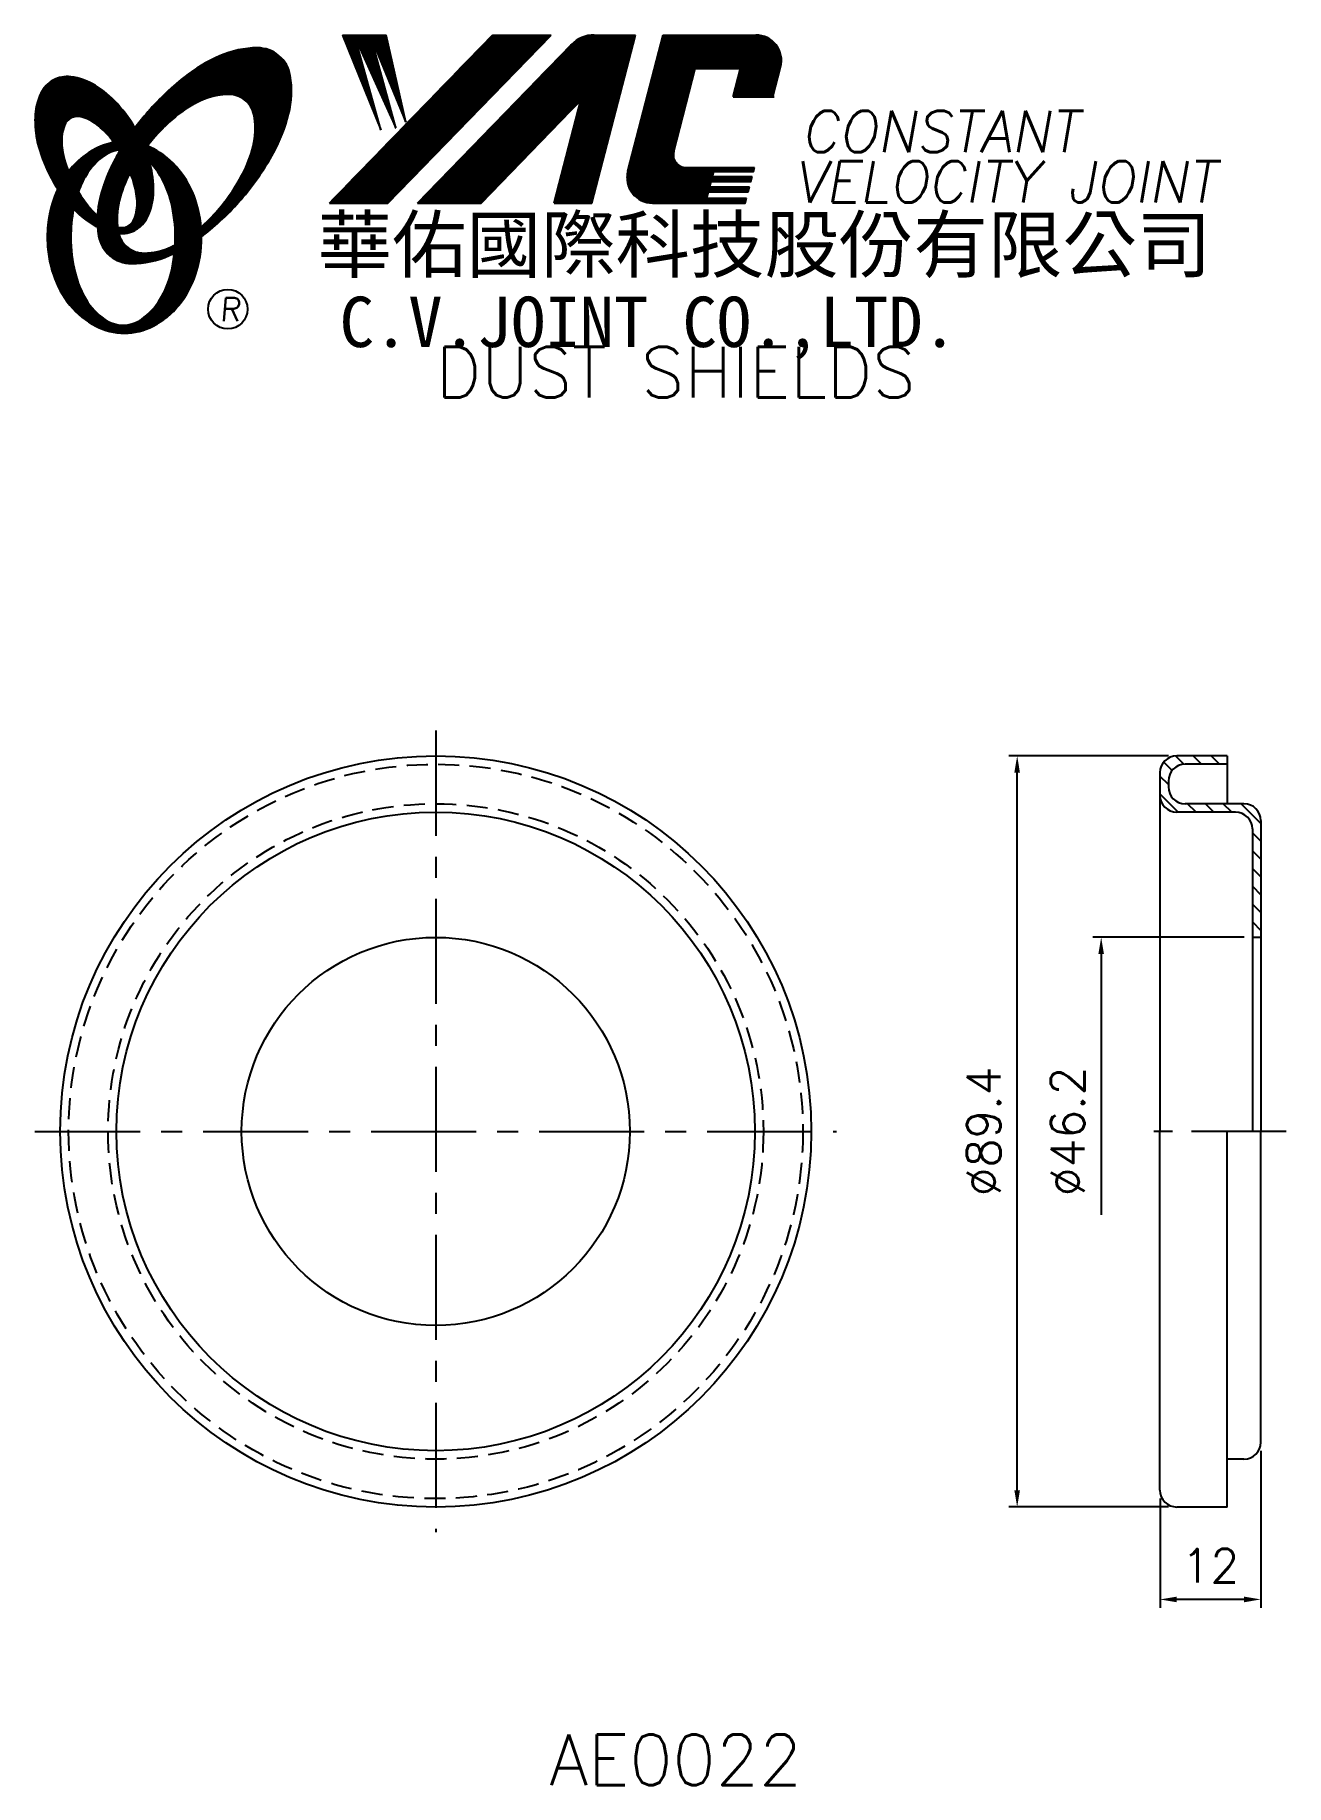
# Model space of a CAD drawing. Extents: x 586 to 735, y 308 to 516.
import ezdxf
from ezdxf.enums import TextEntityAlignment as Align

# ---------------------------------------------------------------- set-up
doc = ezdxf.new("R2010")
doc.units = 0
doc.header["$LTSCALE"] = 10
doc.header["$MEASUREMENT"] = 0
doc.linetypes.add('CENTER', pattern=[2, 1.25, -0.25, 0.25, -0.25])
doc.linetypes.add('HIDDEN', pattern=[0.375, 0.25, -0.125])
doc.layers.get('0').update_dxf_attribs({"linetype": 'CONTINUOUS'})
doc.layers.get('DEFPOINTS').update_dxf_attribs({"linetype": 'CONTINUOUS'})
doc.layers.add('4', color=7, linetype='CONTINUOUS')
doc.styles.add('CHINA', font='KAIU.TTF')
doc.styles.add('ITALICC', font='simplex.shx')
doc.dimstyles.new('STANDARD$0', dxfattribs={"dimtxt": 4, "dimasz": 2, "dimexe": 1, "dimexo": 1, "dimgap": 2, "dimtad": 1, "dimdec": 4, "dimzin": 10, "dimtxsty": 'ITALICC', "dimcen": 2, "dimclrd": 5, "dimclre": 5, "dimclrt": 18, "dimaunit": 1, "dimazin": 3, "dimtp": 0.1, "dimtfac": 0.7, "dimtdec": 4, "dimtmove": 0, "dimatfit": 3, "dimtolj": 1, "dimtzin": 10})
pattern_1 = [(45, (486.974118, 308.860987), (-0.00883883476, 0.00883883476), [])]
pattern_2 = [(45, (655.564663, 272.556577), (-0.00727476112, 0.00727476112), [])]

# ---------------------------------------------------------------- blocks, each defined once
blk = doc.blocks.new('*D4')
at = {"color": 5, "linetype": 'BYBLOCK'}
for p, q in [((720.92, 430.5), (701.92, 430.5)), ((702.92, 343.1), (702.92, 428.5)), ((720.92, 341.1), (701.92, 341.1))]:
    blk.add_line(p, q, dxfattribs=at)
for points in [[(702.58, 428.5), (703.25, 428.5), (702.92, 430.5)], [(702.58, 343.1), (703.25, 343.1), (702.92, 341.1)]]:
    blk.add_solid(points, dxfattribs=at)
at = {"layer": 'DEFPOINTS', "color": 0, "linetype": 'BYBLOCK'}
for p in [(702.92, 430.5), (721.92, 430.5), (721.92, 341.1)]:
    blk.add_point(p, dxfattribs=at)
at = {"color": 18, "linetype": 'BYBLOCK', "insert": (698.92, 385.8), "char_height": 4, "attachment_point": 5, "rotation": 90, "style": 'ITALICC'}
blk.add_mtext('\\A1;∅89.4', dxfattribs=at)
blk = doc.blocks.new('*D5')
at = {"color": 5, "linetype": 'BYBLOCK'}
for p, q in [((729.92, 408.9), (711.92, 408.9)), ((712.92, 406.9), (712.92, 375.89))]:
    blk.add_line(p, q, dxfattribs=at)
blk.add_solid([(712.58, 406.9), (713.25, 406.9), (712.92, 408.9)], dxfattribs=at)
at = {"layer": 'DEFPOINTS', "color": 0, "linetype": 'BYBLOCK'}
for p in [(712.92, 408.9), (730.92, 408.9), (719.92, 362.7)]:
    blk.add_point(p, dxfattribs=at)
at = {"color": 18, "linetype": 'BYBLOCK', "insert": (708.92, 385.8), "char_height": 4, "attachment_point": 5, "rotation": 90, "style": 'ITALICC'}
blk.add_mtext('\\A1;∅46.2', dxfattribs=at)
blk = doc.blocks.new('*D6')
at = {"color": 5, "linetype": 'BYBLOCK'}
for p, q in [((731.92, 347.8), (731.92, 329.1)), ((719.92, 342.1), (719.92, 329.1)), ((729.92, 330.1), (721.92, 330.1))]:
    blk.add_line(p, q, dxfattribs=at)
for points in [[(721.92, 330.43), (721.92, 329.76), (719.92, 330.1)], [(729.92, 330.43), (729.92, 329.76), (731.92, 330.1)]]:
    blk.add_solid(points, dxfattribs=at)
at = {"layer": 'DEFPOINTS', "color": 0, "linetype": 'BYBLOCK'}
for p in [(731.92, 348.8), (719.92, 343.1), (719.92, 330.1)]:
    blk.add_point(p, dxfattribs=at)
at = {"color": 18, "linetype": 'BYBLOCK', "insert": (725.92, 334.1), "char_height": 4, "attachment_point": 5, "style": 'ITALICC'}
blk.add_mtext('\\A1;12', dxfattribs=at)

msp = doc.modelspace()

# ---------------------------------------------------------------- hatches: boundary and pattern name
at = {"layer": '4', "linetype": 'CONTINUOUS'}
h = msp.add_hatch(dxfattribs=at)
h.set_pattern_fill('ANSI31', color=5, scale=0.082305, style=0)
h.set_pattern_definition([(45, (486.974118, 308.860987), (-0.00727476112, 0.00727476112), [])])
h.paths.add_polyline_path([(609.00959, 509.22949, -0.172879177), (610.95106, 508.57092, -0.172879177), (612.03836, 506.83287, -0.104527385), (612.06613, 503.50468, -0.065680101), (610.8966, 500.10273, -0.051823203), (608.45619, 496.26034, -0.044272532), (605.78122, 493.434, -0.020203161), (605.8348, 492.29608, 0.006517006), (606.23935, 492.60816, 0.049863361), (610.79277, 497.02122, 0.049863361), (614.38241, 502.24839, 0.063682799), (616.20345, 506.87573, 0.103597411), (616.39275, 511.45971, 0.177892575), (615.04415, 513.82998, 0.177892575), (612.48175, 514.76331, 0.103597411), (607.99396, 513.81026, 0.063682799), (603.73621, 511.24119, 0.049863361), (599.18279, 506.82813, 0.016070017), (597.91209, 505.22182, -0.007061632), (598.15937, 504.78478, -0.031648676), (599.11196, 502.74821, -0.008069351), (599.54387, 503.31252, -0.051823203), (602.72224, 506.57097, -0.065680101), (605.76417, 508.49133, -0.104527385)])
h.paths.add_polyline_path([(595.93392, 496.06817, -0.065680101), (597.10345, 499.47013, -0.006063428), (597.34739, 499.94514, 0.027613469), (596.62056, 501.53321, 0.017011252), (596.08714, 502.46819, 0.007829282), (595.59315, 501.60096, 0.063682799), (593.77211, 496.97362, 0.103597411), (593.58281, 492.38964, 0.177892575), (594.93142, 490.01937, 0.177892575), (597.49381, 489.08604, 0.103597411), (601.98161, 490.03909, 0.008811776), (602.60857, 490.32916, 0.013922709), (602.6859, 491.29897, -0.009086703), (602.23588, 491.08153, -0.104527385), (598.99046, 490.34336, -0.172879177), (597.04899, 491.00193, -0.172879177), (595.9617, 492.73998, -0.104527385)])
h = msp.add_hatch(dxfattribs=at)
h.set_pattern_fill('ANSI31', color=5, scale=0.1, style=0)
h.set_pattern_definition(pattern_1)
h.paths.add_polyline_path([(647.43282, 516.29197), (640.47552, 516.29197), (621.05891, 496.28821), (628.01622, 496.28821)])
h.paths.add_polyline_path([(650.97971, 508.5264), (647.79934, 496.28821), (652.28033, 496.28821), (657.47876, 516.29197), (652.58203, 516.29197, 0.202785967), (649.84796, 515.13555), (631.55383, 496.28821), (639.10074, 496.28821)])
h.paths.add_polyline_path([(664.60682, 512.29355), (670.00054, 512.29355), (669.13152, 508.94954), (673.84834, 508.94954), (674.76506, 512.4771, 0.490800957), (671.81486, 516.29197), (660.78054, 516.29197), (656.57349, 500.10308, 0.490800957), (659.52369, 496.28821), (670.55801, 496.28821), (670.71245, 496.88252), (665.99563, 496.88252), (666.189, 497.62661), (670.90582, 497.62661), (671.06438, 498.23674), (666.34756, 498.23674), (666.5088, 498.85721), (671.22562, 498.85721), (671.3818, 499.4582), (666.66498, 499.4582), (666.82178, 500.06158), (671.5386, 500.06158), (671.65534, 500.51078), (663.51559, 500.51078, -0.490800957), (662.04049, 502.41821)])
h = msp.add_hatch(dxfattribs=at)
h.set_pattern_fill('ANSI31', color=1, scale=0.1, style=0)
h.set_pattern_definition(pattern_1)
h.paths.add_polyline_path([(627.79089, 516.29197), (622.61356, 516.29197), (627.18432, 504.98823), (624.11839, 515.94621), (628.95312, 505.22389), (626.00511, 515.94621), (630.13233, 505.93086)])
h = msp.add_hatch(dxfattribs=at)
h.set_pattern_fill('ANSI31', color=3, scale=0.082305, style=0)
h.set_pattern_definition(pattern_2)
h.paths.add_polyline_path([(593.21308, 510.28033, 0.106488277), (590.27121, 511.3189, 0.158297415), (588.18101, 510.92386, 0.158297415), (586.72167, 509.37617, 0.106488277), (586.01086, 506.3384, 0.071723199), (586.42891, 503.02544, 0.058080454), (587.97389, 499.21006, 0.058080454), (590.35494, 495.85227, 0.071723199), (592.92018, 493.71451, 0.020895977), (593.46036, 493.41252, -0.030777155), (593.44446, 494.78874, -0.042059526), (592.3481, 495.9515, -0.04691039), (590.72894, 498.43265, -0.04691039), (589.60066, 501.17214, -0.060581117), (589.19856, 503.43421, -0.10187153), (589.51018, 505.52241, -0.185892489), (590.29027, 506.41405, -0.185892489), (591.46691, 506.55217, -0.10187153), (593.36456, 505.62663, -0.060581117), (595.00139, 504.01436, -0.04691039), (596.62056, 501.53321, -0.04691039), (597.74883, 498.79373, -0.060581117), (598.15094, 496.53166, -0.10187153), (597.83932, 494.44346, -0.185892489), (597.05923, 493.55182, -0.185892489), (595.88258, 493.4137, -0.002013383), (595.84178, 493.42432, 0.021593804), (595.9617, 492.73998, 0.006477741), (595.9797, 492.66295, 0.14950097), (597.95226, 493.07098, 0.158297415), (599.41159, 494.61867, 0.106488277), (600.1224, 497.65644, 0.071723199), (599.70436, 500.9694, 0.058080454), (598.15937, 504.78478, 0.058080454), (595.77833, 508.14258, 0.071723199)])
h = msp.add_hatch(dxfattribs=at)
h.set_pattern_fill('ANSI31', color=1, scale=0.082305, style=0)
h.set_pattern_definition(pattern_2)
h.paths.add_polyline_path([(594.30671, 501.95688, -0.120168026), (595.9985, 502.61027, 0.016865385), (595.39874, 503.49301, 0.076648372), (593.24251, 502.77409, 0.104809576), (590.15806, 500.26099, 0.005838257), (589.99112, 500.04879, 0.028089978), (590.72894, 498.43265, 0.014237292), (591.17106, 497.64761, -0.045767751), (592.09625, 499.58445, -0.106890197)])
h.paths.add_polyline_path([(590.27534, 492.20226, -0.048711043), (590.60544, 495.5826, -0.007865741), (590.35494, 495.85227, -0.037695478), (588.71906, 497.97103, 0.03042545), (588.19374, 496.66705, 0.080710289), (587.4683, 492.20226, 0.080710289), (588.19374, 487.73747, 0.089265679), (590.15806, 484.14353, 0.104809576), (593.24251, 481.63043, 0.11926607), (596.65171, 480.80549, 0.11926607), (600.0609, 481.63043, 0.104809576), (603.14535, 484.14353, 0.089265679), (605.10968, 487.73747, 0.080710289), (605.83511, 492.20226, 0.080710289), (605.10968, 496.66705, 0.089265679), (603.14535, 500.26099, 0.104809576), (600.0609, 502.77409, 0.025513357), (599.36766, 503.08684, 0.004818181), (599.11196, 502.74821, -0.023722145), (599.65318, 501.15146, -0.065307489), (600.88836, 499.58445, -0.073950765), (602.20081, 496.38672, -0.060532391), (602.70926, 492.20226, -0.060532391), (602.20081, 488.0178, -0.073950765), (600.88836, 484.82007, -0.106890197), (598.67789, 482.44764, -0.153118262), (596.4923, 481.76226, -0.153118262), (594.30671, 482.44764, -0.106890197), (592.09625, 484.82007, -0.073950765), (590.78379, 488.0178, -0.060532391)])
h = msp.add_hatch(dxfattribs=at)
h.set_pattern_fill('ANSI31', color=5, scale=12, angle=90, style=0)
h.set_pattern_definition([(135, (484.3314, 309.4141), (-1.06066, -1.06066), [])])
h.paths.add_polyline_path([(731.91786, 422.79788, 0.414213562), (729.91786, 424.79788), (722.91786, 424.79788, -0.414213562), (720.91786, 426.79788), (720.91786, 427.49788, -0.414213562), (722.91786, 429.49788), (727.91786, 429.49788), (727.91786, 430.49788), (721.91786, 430.49788, 0.414213562), (719.91786, 428.49788), (719.91786, 425.79788, 0.414213562), (721.91786, 423.79788), (728.91786, 423.79788, -0.414213562), (730.91786, 421.79788), (730.91786, 408.89788), (731.91786, 408.89788)])

# ---------------------------------------------------------------- linework, layer by layer
at = {"layer": '4', "color": 5, "linetype": 'CONTINUOUS'}
for p, q in [((621.05891, 496.28821), (640.47552, 516.29197)), ((628.01622, 496.28821), (647.43282, 516.29197)), ((631.55383, 496.28821), (649.84796, 515.13555)), ((640.47552, 516.29197), (647.43282, 516.29197)), ((652.28033, 496.28821), (657.47876, 516.29197)), ((652.58203, 516.29197), (657.47876, 516.29197)), ((656.57349, 500.10308), (660.78054, 516.29197)), ((660.78054, 516.29197), (671.81486, 516.29197)), ((673.84834, 508.94954), (674.76506, 512.4771)), ((662.04049, 502.41821), (664.60682, 512.29355)), ((664.60682, 512.29355), (670.00054, 512.29355)), ((669.13152, 508.94954), (670.00054, 512.29355)), ((639.10074, 496.28821), (650.97971, 508.5264)), ((647.79934, 496.28821), (650.97971, 508.5264)), ((669.13152, 508.94954), (673.99877, 508.94954)), ((663.51559, 500.51078), (671.65534, 500.51078)), ((666.66498, 499.4582), (666.82178, 500.06158)), ((666.82178, 500.06158), (671.5386, 500.06158)), ((671.5386, 500.06158), (671.65534, 500.51078)), ((666.34756, 498.23674), (666.5088, 498.85721)), ((666.34756, 498.23674), (671.06438, 498.23674)), ((666.5088, 498.85721), (671.22562, 498.85721)), ((666.66498, 499.4582), (671.3818, 499.4582)), ((670.90582, 497.62661), (671.06438, 498.23674)), ((671.22562, 498.85721), (671.3818, 499.4582)), ((621.05891, 496.28821), (628.01622, 496.28821)), ((631.55383, 496.28821), (639.10074, 496.28821)), ((647.79934, 496.28821), (652.28033, 496.28821)), ((659.52369, 496.28821), (670.55801, 496.28821)), ((665.99563, 496.88252), (666.189, 497.62661)), ((665.99563, 496.88252), (670.71245, 496.88252)), ((666.189, 497.62661), (670.90582, 497.62661)), ((670.55801, 496.28821), (670.71245, 496.88252))]:
    msp.add_line(p, q, dxfattribs=at)
at = {"layer": '4', "color": 1, "linetype": 'CONTINUOUS'}
for p, q in [((622.61356, 516.29197), (627.79089, 516.29197)), ((622.61356, 516.29197), (627.18432, 504.98823)), ((627.18432, 504.98823), (624.11839, 515.94621)), ((624.11839, 515.94621), (628.95312, 505.22389)), ((628.95312, 505.22389), (626.00511, 515.94621)), ((626.00511, 515.94621), (630.13233, 505.93086)), ((630.13233, 505.93086), (627.79089, 516.29197))]:
    msp.add_line(p, q, dxfattribs=at)
at = {"layer": '4', "color": 5, "linetype": 'CENTER'}
for p, q in [((633.70906, 433.49788), (633.70906, 338.09788)), ((586.00906, 385.79788), (681.40906, 385.79788))]:
    msp.add_line(p, q, dxfattribs=at)
at = {"layer": '4', "color": 7, "linetype": 'CONTINUOUS'}
for p, q in [((727.91786, 430.49788), (721.91786, 430.49788)), ((727.91786, 429.49788), (722.91786, 429.49788)), ((727.91786, 430.49788), (727.91786, 424.79788)), ((719.91786, 428.49788), (719.91786, 385.79788)), ((720.91786, 427.49788), (720.91786, 426.79788)), ((728.91786, 423.79788), (721.91786, 423.79788)), ((729.91786, 424.79788), (722.91786, 424.79788)), ((730.91786, 421.79788), (730.91786, 385.79788)), ((731.91786, 422.79788), (731.91786, 385.79788)), ((731.91786, 408.89788), (730.91786, 408.89788)), ((719.91786, 343.09788), (719.91786, 385.79788)), ((727.91786, 341.09788), (727.91786, 385.79788)), ((731.91786, 348.79788), (731.91786, 385.79788)), ((729.91786, 346.79788), (727.91786, 346.79788)), ((727.91786, 341.09788), (721.91786, 341.09788))]:
    msp.add_line(p, q, dxfattribs=at)
at = {"layer": '4', "color": 5, "linetype": 'CENTER', "ltscale": 0.9}
msp.add_line((734.91786, 385.79788), (716.91786, 385.79788), dxfattribs=at)
at = {"layer": '4', "color": 5, "linetype": 'CONTINUOUS'}
for points in [[(605.8348, 492.29608, 0.006517006), (606.23935, 492.60816, 0.049863361), (610.79277, 497.02122, 0.049863361), (614.38241, 502.24839, 0.063682799), (616.20345, 506.87573, 0.103597411), (616.39275, 511.45971, 0.177892575), (615.04415, 513.82998, 0.177892575), (612.48175, 514.76331, 0.103597411), (607.99396, 513.81026, 0.063682799), (603.73621, 511.24119, 0.049863361), (599.18279, 506.82813, 0.016070017), (597.91209, 505.22182)], [(605.78122, 493.434, 0.044272532), (608.45619, 496.26034, 0.051823203), (610.8966, 500.10273, 0.065680101), (612.06613, 503.50468, 0.104527385), (612.03836, 506.83287, 0.172879177), (610.95106, 508.57092, 0.172879177), (609.00959, 509.22949, 0.104527385), (605.76417, 508.49133, 0.065680101), (602.72224, 506.57097, 0.051823203), (599.54387, 503.31252, 0.008069351), (599.11196, 502.74821)], [(596.08714, 502.46819, 0.007829282), (595.59315, 501.60096, 0.063682799), (593.77211, 496.97362, 0.103597411), (593.58281, 492.38964, 0.177892575), (594.93142, 490.01937, 0.177892575), (597.49381, 489.08604, 0.103597411), (601.98161, 490.03909, 0.008811776), (602.60857, 490.32916, 0.008811776)], [(597.34739, 499.94514, 0.006063428), (597.10345, 499.47013, 0.065680101), (595.93392, 496.06817, 0.104527385), (595.9617, 492.73998, 0.172879177), (597.04899, 491.00193, 0.172879177), (598.99046, 490.34336, 0.104527385), (602.23588, 491.08153, 0.009086703), (602.6859, 491.29897, 0.009086703)]]:
    msp.add_lwpolyline(points, format="xyb", dxfattribs=at)
at = {"layer": '4', "color": 3, "linetype": 'CONTINUOUS'}
for points in [[(595.9797, 492.66295, 0.14950097), (597.95226, 493.07098, 0.158297415), (599.41159, 494.61867, 0.106488277), (600.1224, 497.65644, 0.071723199), (599.70436, 500.9694, 0.058080454), (598.15937, 504.78478, 0.058080454), (595.77833, 508.14258, 0.071723199), (593.21308, 510.28033, 0.106488277), (590.27121, 511.3189, 0.158297415), (588.18101, 510.92386, 0.158297415), (586.72167, 509.37617, 0.106488277), (586.01086, 506.3384, 0.071723199), (586.42891, 503.02544, 0.058080454), (587.97389, 499.21006, 0.058080454), (590.35494, 495.85227, 0.071723199), (592.92018, 493.71451, 0.020895977), (593.46036, 493.41252, 0.020895977)], [(595.84178, 493.42432, 0.002013383), (595.88258, 493.4137, 0.185892489), (597.05923, 493.55182, 0.185892489), (597.83932, 494.44346, 0.10187153), (598.15094, 496.53166, 0.060581117), (597.74883, 498.79373, 0.04691039), (596.62056, 501.53321, 0.04691039), (595.00139, 504.01436, 0.060581117), (593.36456, 505.62663, 0.10187153), (591.46691, 506.55217, 0.185892489), (590.29027, 506.41405, 0.185892489), (589.51018, 505.52241, 0.10187153), (589.19856, 503.43421, 0.060581117), (589.60066, 501.17214, 0.04691039), (590.72894, 498.43265, 0.04691039), (592.3481, 495.9515, 0.042059526), (593.44446, 494.78874, 0.042059526)]]:
    msp.add_lwpolyline(points, format="xyb", dxfattribs=at)
at = {"layer": '4', "color": 1, "linetype": 'CONTINUOUS'}
for points in [[(588.71906, 497.97103, 0.03042545), (588.19374, 496.66705, 0.080710289), (587.4683, 492.20226, 0.080710289), (588.19374, 487.73747, 0.089265679), (590.15806, 484.14353, 0.104809576), (593.24251, 481.63043, 0.11926607), (596.65171, 480.80549, 0.11926607), (600.0609, 481.63043, 0.104809576), (603.14535, 484.14353, 0.089265679), (605.10968, 487.73747, 0.080710289), (605.83511, 492.20226, 0.080710289), (605.10968, 496.66705, 0.089265679), (603.14535, 500.26099, 0.104809576), (600.0609, 502.77409, 0.025513357), (599.36766, 503.08684, 0.025513357)], [(595.39874, 503.49301, 0.076648372), (593.24251, 502.77409, 0.104809576), (590.15806, 500.26099, 0.005838257), (589.99112, 500.04879, 0.005838257)], [(595.9985, 502.61027, 0.120168026), (594.30671, 501.95688, 0.106890197), (592.09625, 499.58445, 0.045767751), (591.17106, 497.64761, 0.045767751)], [(590.60544, 495.5826, 0.048711043), (590.27534, 492.20226, 0.060532391), (590.78379, 488.0178, 0.073950765), (592.09625, 484.82007, 0.106890197), (594.30671, 482.44764, 0.153118262), (596.4923, 481.76226, 0.153118262), (598.67789, 482.44764, 0.106890197), (600.88836, 484.82007, 0.073950765), (602.20081, 488.0178, 0.060532391), (602.70926, 492.20226, 0.060532391), (602.20081, 496.38672, 0.073950765), (600.88836, 499.58445, 0.065307489), (599.65318, 501.15146)]]:
    msp.add_lwpolyline(points, format="xyb", dxfattribs=at)
at = {"layer": '4', "color": 5, "linetype": 'CONTINUOUS'}
msp.add_circle((608.95595, 483.65654), 2.35282, dxfattribs=at)
at = {"layer": '4', "color": 7, "linetype": 'CONTINUOUS'}
for radius in [44.7, 38, 23.1]:
    msp.add_circle((633.70906, 385.79788), radius, dxfattribs=at)
at = {"layer": '4', "color": 5, "linetype": 'HIDDEN'}
for radius in [43.7, 39]:
    msp.add_circle((633.70906, 385.79788), radius, dxfattribs=at)
at = {"layer": '4', "color": 5, "linetype": 'CONTINUOUS'}
for centre, radius, start, end in [((652.58203, 512.48173), 3.81024, 90, 135.8533387), ((671.81486, 513.24378), 3.04819, 345.4326059, 90), ((663.51559, 502.03487), 1.5241, 165.4326059, 270), ((659.52369, 499.3364), 3.04819, 165.4326059, 270)]:
    msp.add_arc(centre, radius, start, end, dxfattribs=at)
at = {"layer": '4', "color": 7, "linetype": 'CONTINUOUS'}
for centre, start, end in [((721.91786, 428.49788), 90, 180), ((722.91786, 427.49788), 90, 180), ((721.91786, 425.79788), 180, 270), ((722.91786, 426.79788), 180, 270), ((728.91786, 421.79788), 360, 90), ((729.91786, 422.79788), 360, 90), ((729.91786, 348.79788), 270, 360), ((721.91786, 343.09788), 180, 270)]:
    msp.add_arc(centre, 2, start, end, dxfattribs=at)

# ---------------------------------------------------------------- texts
at = {"layer": '4', "color": 5, "linetype": 'CONTINUOUS', "style": 'ITALICC'}
for s, height, oblique, p in [('CONSTANT', 4.9, 10, (677.20772, 502.35868)), ('VELOCITY JOINT', 4.9, 10, (676.32949, 496.36329)), ('R', 2.75625, 5, (607.99726, 482.24694))]:
    msp.add_text(s, height=height, dxfattribs=dict(at, oblique=oblique)).set_placement(p)
at = {"layer": '4', "color": 7, "linetype": 'CONTINUOUS', "style": 'CHINA'}
for s, height, p in [('華佑國際科技股份有限公司', 6.5, (619.64555, 488.09836)), ('C.V.JOINT CO.,LTD.', 6, (622.27419, 479.15214))]:
    msp.add_text(s, height=height, dxfattribs=at).set_placement(p)
at = {"layer": '4', "color": 18, "linetype": 'CONTINUOUS', "style": 'ITALICC'}
for s, p in [('DUST SHIELDS', (662.27691, 473.15932)), ('AE0022', (662.27691, 308.01193))]:
    msp.add_text(s, height=6, dxfattribs=at).set_placement(p, align=Align.CENTER)

# ---------------------------------------------------------------- dimensions: what is measured, and where the dimension line sits
at = {"layer": '4', "color": 7, "linetype": 'CONTINUOUS'}
dim = msp.add_linear_dim(base=(702.91789, 430.49788), p1=(721.91786, 341.09788), p2=(721.91786, 430.49788), angle=90, text='%%C89.4', dimstyle='STANDARD$0', dxfattribs=at)
dim.commit()
dim.dimension.update_dxf_attribs({"geometry": '*D4', "text_midpoint": (698.91789, 385.79788)})
dim = msp.add_linear_dim(base=(712.91791, 408.89788), p1=(719.91786, 362.69788), p2=(730.91786, 408.89788), angle=90, text='%%C46.2', dimstyle='STANDARD$0', override={"dimcen": -2, "dimse1": 1, "dimsd1": 1}, dxfattribs=at)
dim.commit()
dim.dimension.update_dxf_attribs({"geometry": '*D5', "text_midpoint": (708.91791, 385.79788)})
dim = msp.add_linear_dim(base=(719.91786, 330.09789), p1=(731.91786, 348.79788), p2=(719.91786, 343.09788), text='12', dimstyle='STANDARD$0', dxfattribs=at)
dim.commit()
dim.dimension.update_dxf_attribs({"geometry": '*D6', "text_midpoint": (725.91786, 334.09789)})

doc.saveas('drawing.dxf')
